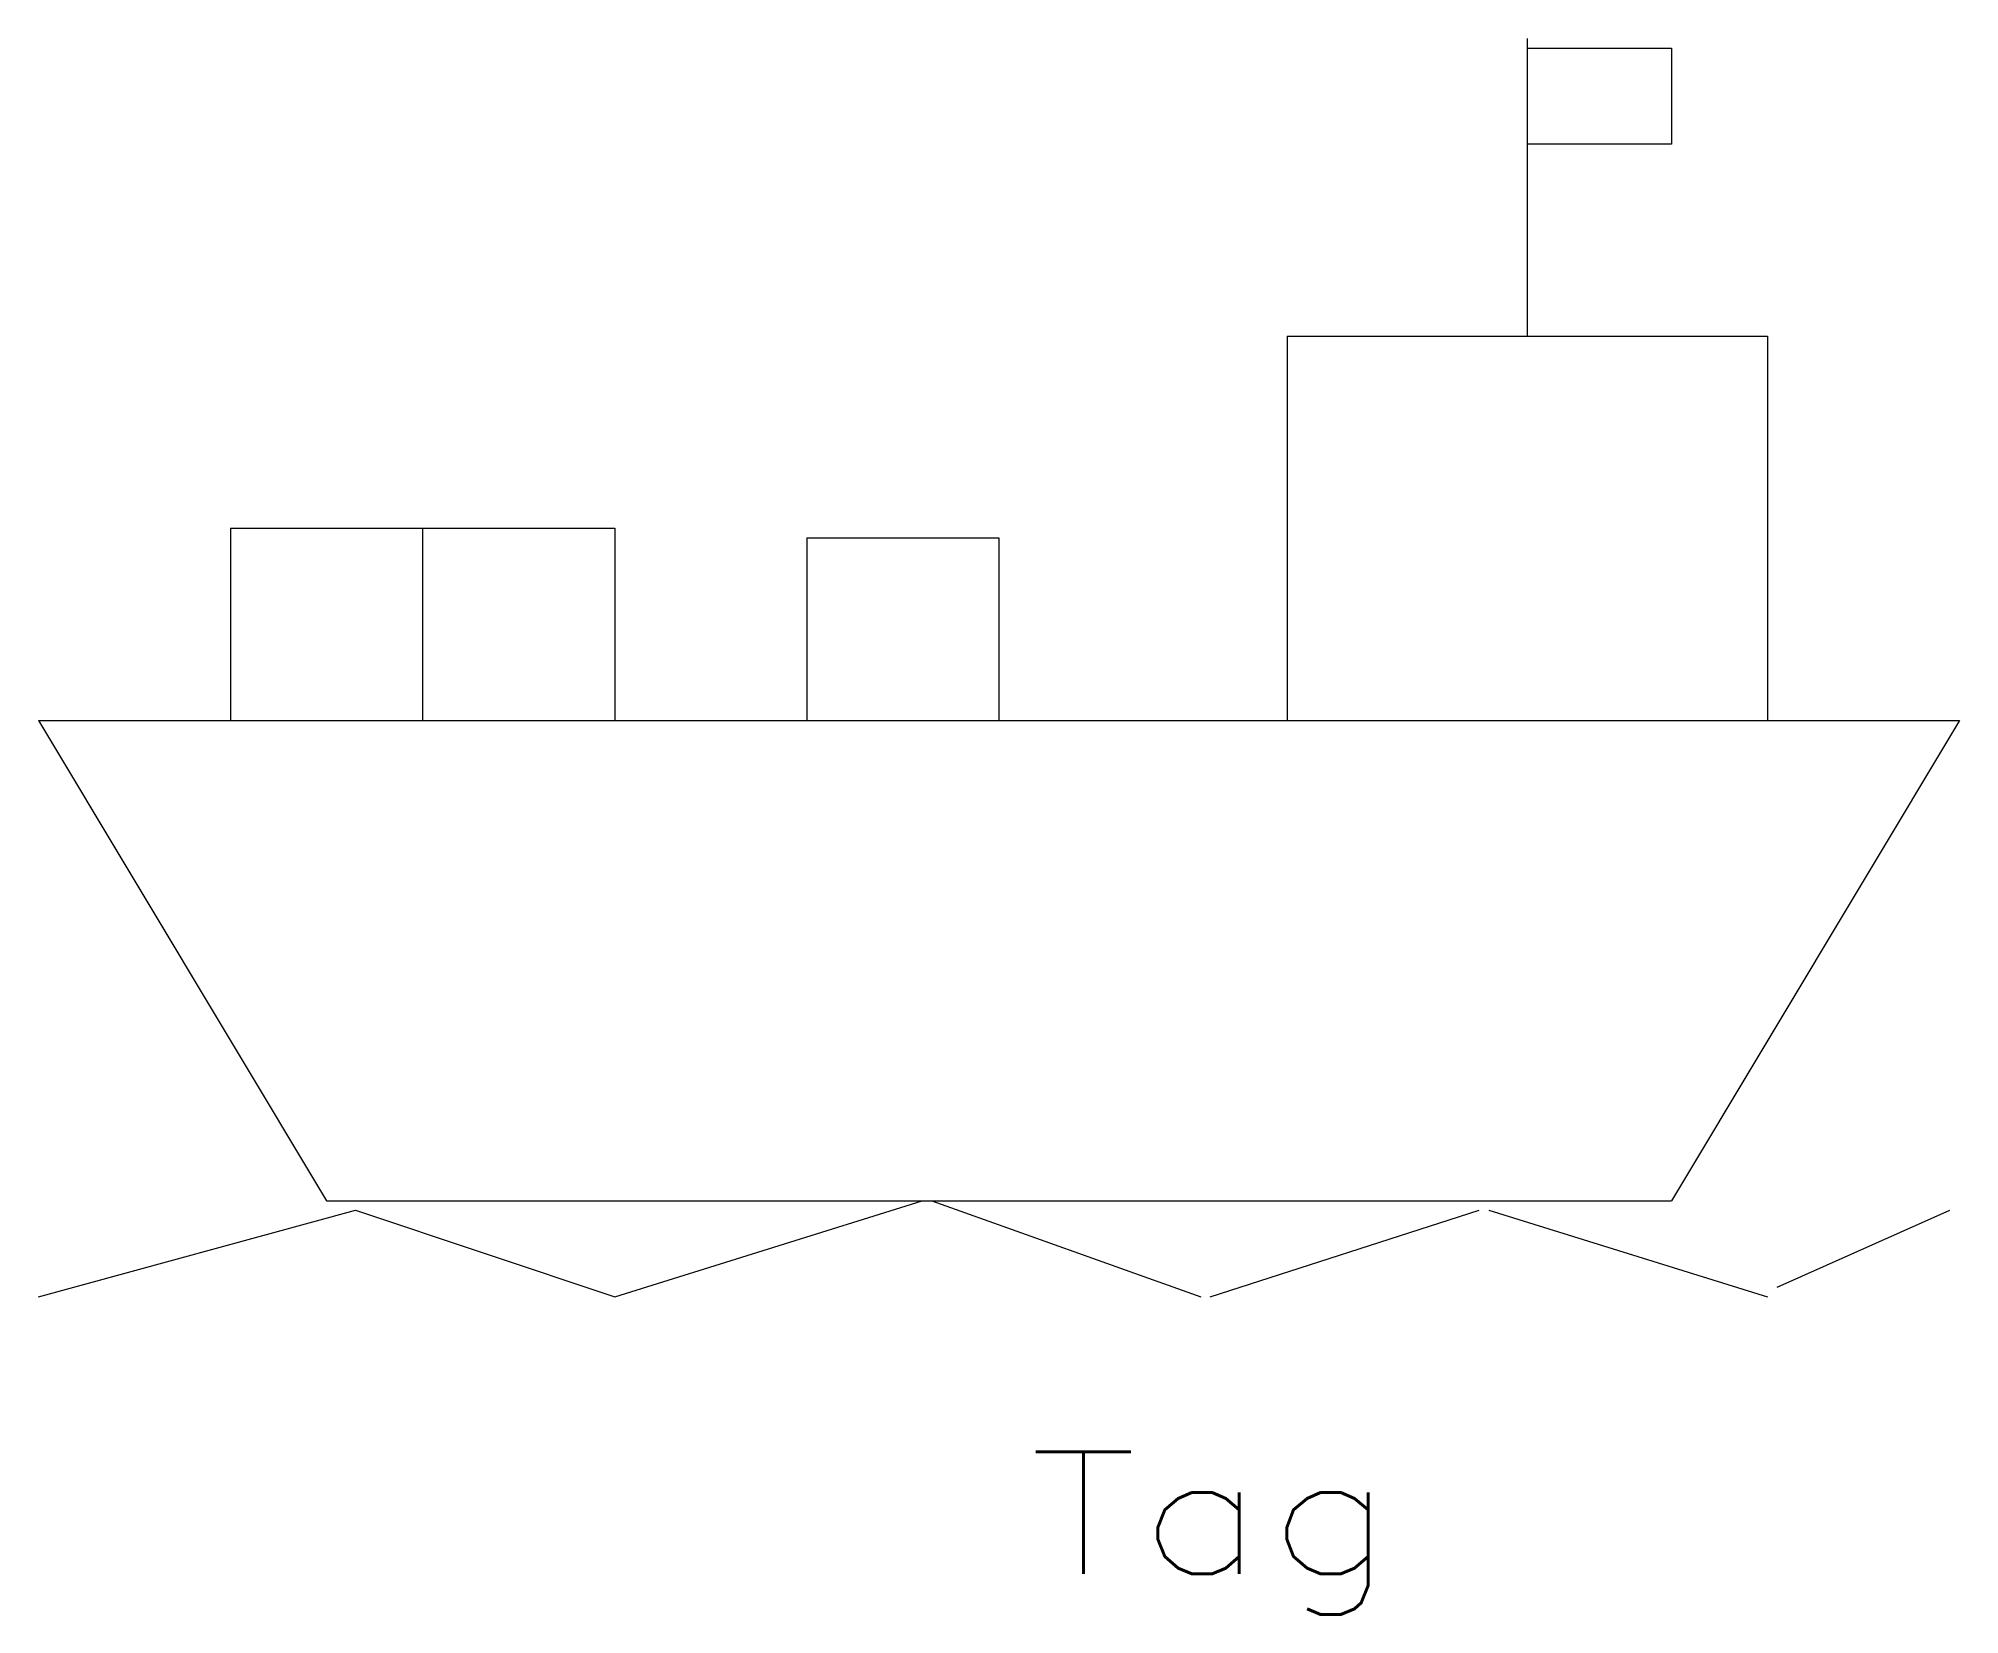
# Model space of a CAD drawing. Header units: inches. Extents: x -15.5 to 14.5, y -11.1 to 13.5.
import ezdxf
from ezdxf.enums import TextEntityAlignment as Align

# ---------------------------------------------------------------- set-up
doc = ezdxf.new("R2010")
doc.units = ezdxf.units.IN
doc.header["$MEASUREMENT"] = 0
doc.layers.get('0').update_dxf_attribs({"lineweight": 0})
doc.styles.add('STANDARD1', font='TXT.SHX')

msp = doc.modelspace()

# ---------------------------------------------------------------- linework, layer by layer
for p, q in [((7.759, 13.483), (7.759, 8.833)), ((7.759, 13.333), (10.009, 13.333)), ((10.009, 13.333), (10.009, 11.833)), ((10.009, 11.833), (7.759, 11.833)), ((4.009, 8.833), (4.009, 2.833)), ((4.009, 8.833), (11.509, 8.833)), ((11.509, 8.833), (11.509, 2.833)), ((-12.491, 5.833), (-12.491, 2.833)), ((-12.491, 5.833), (-9.491, 5.833)), ((-9.491, 5.833), (-9.491, 2.833)), ((-9.491, 5.833), (-6.491, 5.833)), ((-6.491, 5.833), (-6.491, 2.833)), ((-3.491, 5.683), (-3.491, 2.833)), ((-3.491, 5.683), (-0.491, 5.683)), ((-0.491, 5.683), (-0.491, 2.833)), ((-15.491, 2.833), (14.509, 2.833)), ((-15.491, 2.833), (-10.991, -4.667)), ((14.509, 2.833), (10.009, -4.667)), ((-10.991, -4.667), (10.009, -4.667)), ((-6.491, -6.167), (-1.691, -4.667)), ((-1.541, -4.667), (2.659, -6.167)), ((-15.491, -6.167), (-10.541, -4.817)), ((-10.541, -4.817), (-6.491, -6.167)), ((2.809, -6.167), (7.009, -4.817)), ((7.159, -4.817), (11.509, -6.167)), ((11.659, -6.017), (14.359, -4.817))]:
    msp.add_line(p, q)

# ---------------------------------------------------------------- texts
at = {"color": 7, "linetype": 'Continuous', "style": 'STANDARD1', "width": 1.166667}
msp.add_text('Tag', height=1.905, dxfattribs=at).set_placement((-0.019, -10.495), (5.696, -10.495), align=Align.FIT)

doc.saveas('drawing.dxf')
